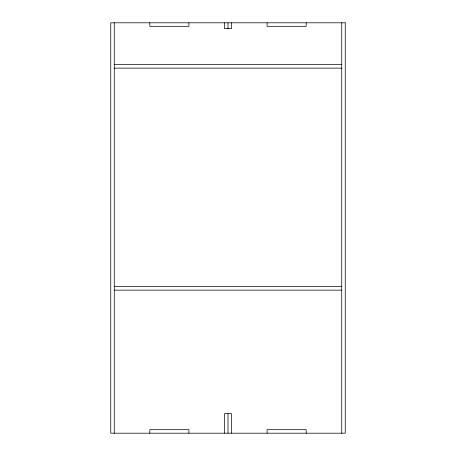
<?xml version="1.0" encoding="UTF-8"?>
<svg xmlns="http://www.w3.org/2000/svg" width="456" height="456" viewBox="0 0 456 456"><rect width="100%" height="100%" fill="white"/><g stroke="black" fill="none" stroke-linecap="round" stroke-linejoin="round"><path stroke-width="0.68" d="M114.262 64.621L341.738 64.621M114.262 68.138L341.738 68.138M114.262 286.63L341.738 286.63M114.262 290.147L341.738 290.147M341.738 22.8L341.738 433.2M306.17 22.8L306.17 26.317L267.085 26.317L267.085 22.8M306.17 433.2L306.17 429.683L267.085 429.683L267.085 433.2M231.517 22.8L231.517 28.665L224.483 28.665L224.483 22.8M231.517 433.2L231.517 413.655L224.483 413.655L224.483 433.2M228 22.8L228 28.665M228 413.655L228 433.2M188.915 22.8L188.915 26.317L149.83 26.317L149.83 22.8M188.915 433.2L188.915 429.683L149.83 429.683L149.83 433.2M114.262 22.8L114.262 433.2M345.255 22.8L110.745 22.8L110.745 433.2L345.255 433.2L345.255 22.8"/></g></svg>
